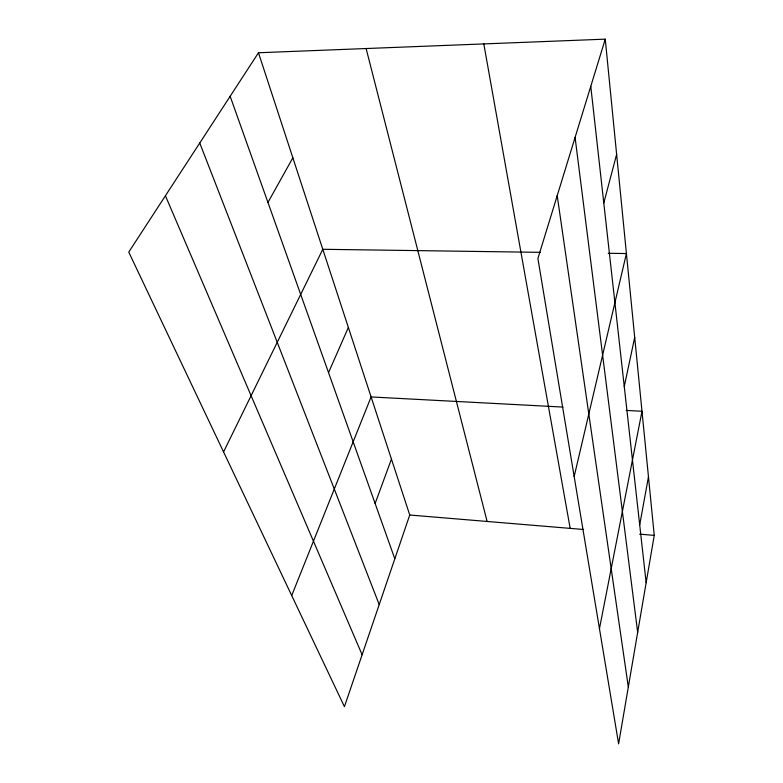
<?xml version="1.0" encoding="UTF-8"?>
<svg xmlns="http://www.w3.org/2000/svg" width="783" height="783" viewBox="0 0 783 783"><rect width="100%" height="100%" fill="white"/><g stroke="black" fill="none" stroke-linecap="round" stroke-linejoin="round"><path stroke-width="1.17" d="M605.259 39.15L654.245 535.376L618.609 743.85L537.911 258.498L605.259 39.15L258.478 52.755L128.755 252.106L344.422 706.658L409.744 515.018L258.478 52.755M639.701 524.923L648.461 476.808M599.455 628.68L641.991 411.261L626.194 410.429M624.266 386.508L634.7 337.404M574.164 476.524L626.42 253.545L608.234 253.291M603.791 202.973L616.632 154.388M375.126 503.498L391.441 459.092M291.716 595.56L371.103 396.942L562.997 407.082M328.527 372.61L348.366 327.46M223.566 451.928L322.792 249.288L540.319 252.341M267.952 202.454L292.852 157.794M409.744 515.018L583.58 529.494M639.623 534.153L654.245 535.376M165.419 195.77L362.118 654.754M199.743 143.015L379.217 604.593M230.153 96.28L394.818 558.817M366.111 48.526L487.114 521.458M483.806 43.917L570.171 528.378M557.212 195.662L628.318 687.043M575.084 137.426L637.665 632.38M590.774 86.336L646.151 582.709"/></g></svg>
